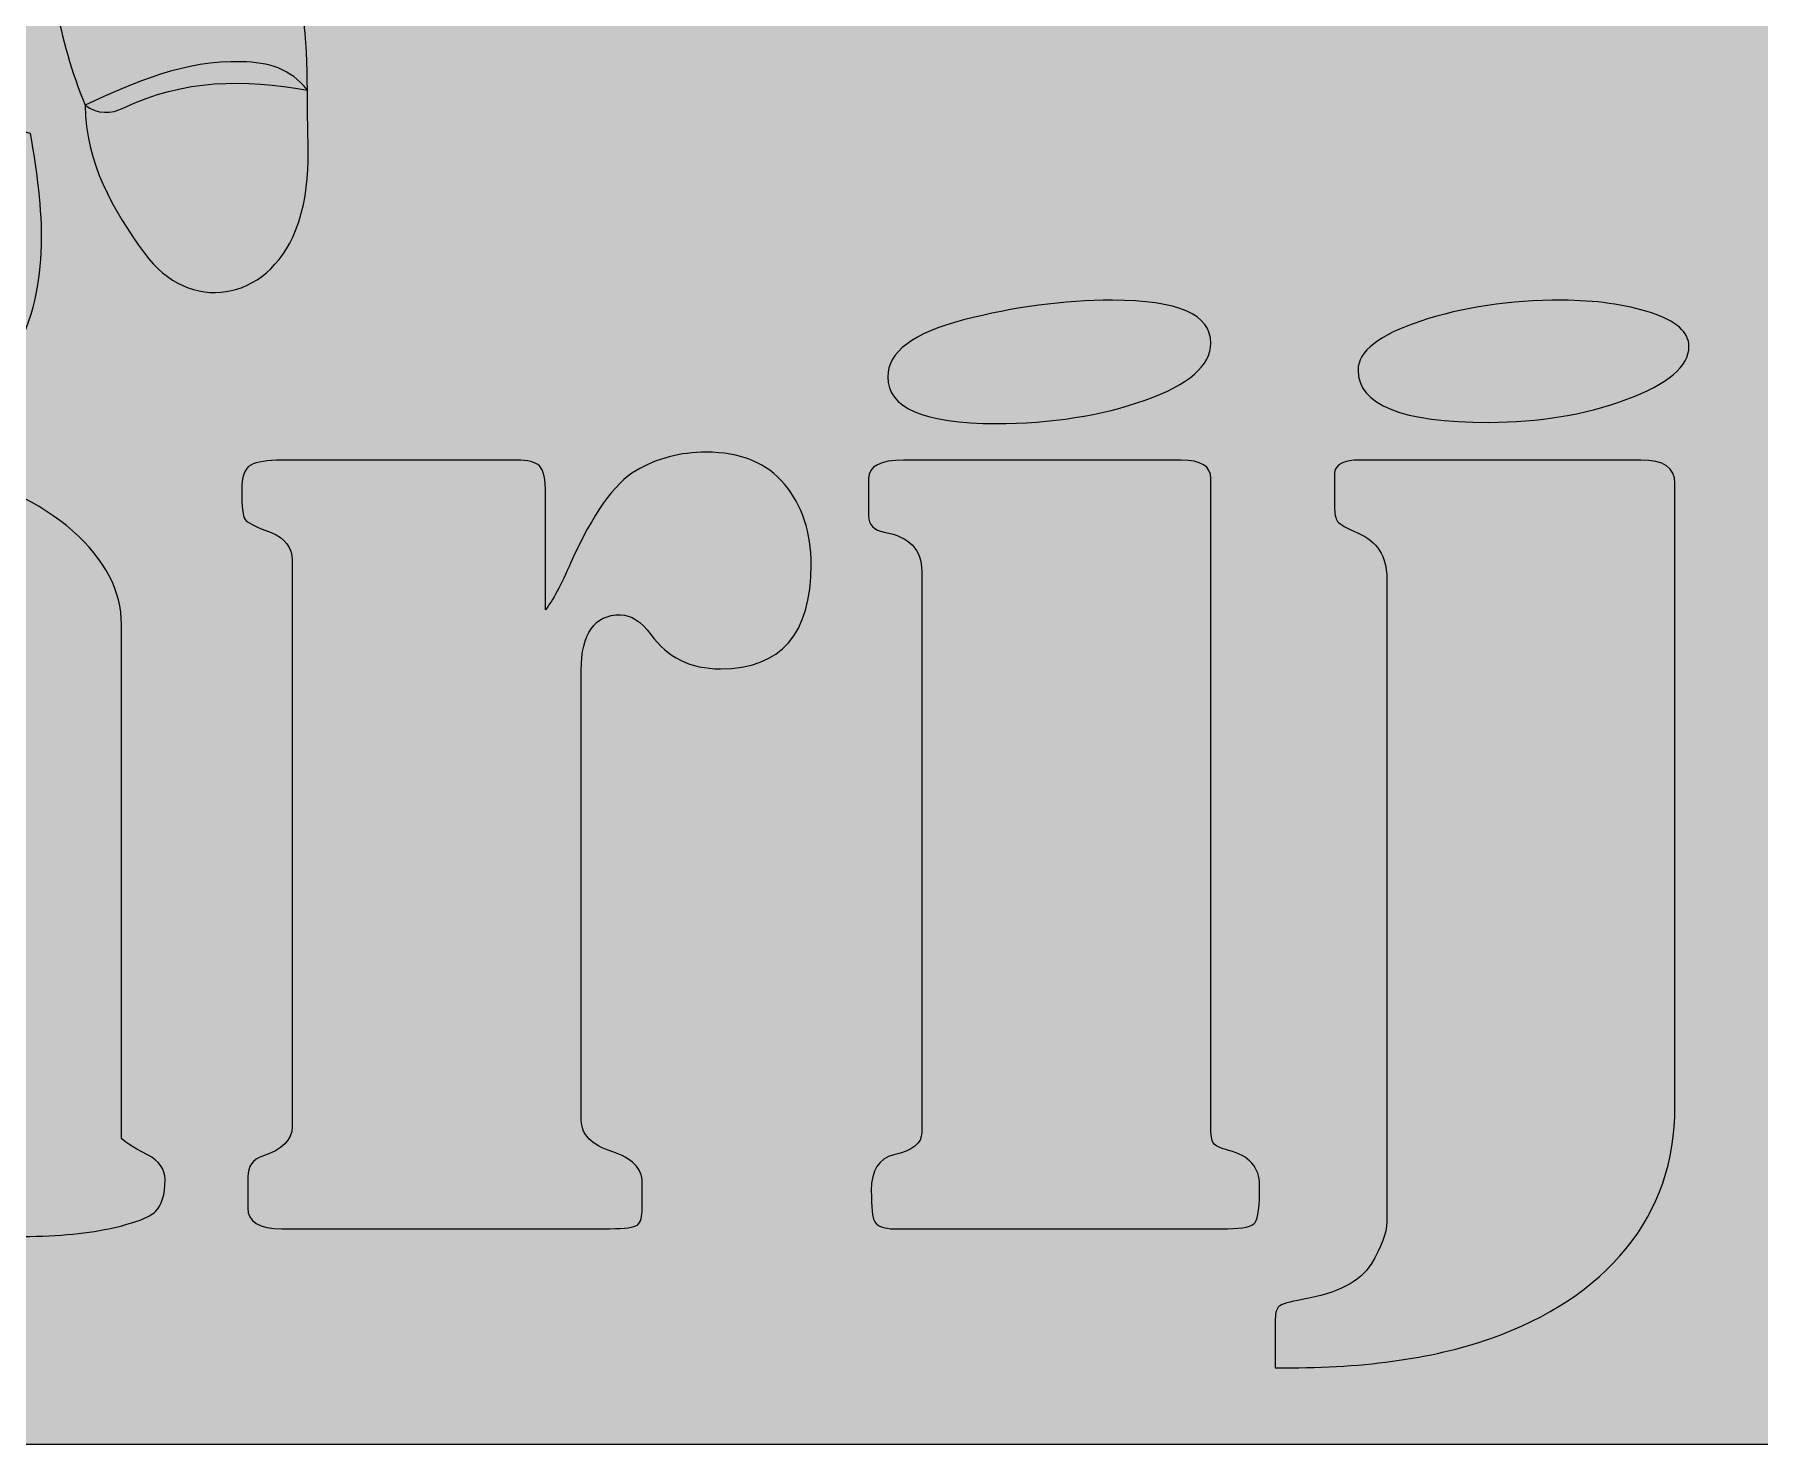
# Model space of a CAD drawing. Extents: x 573 to 1427, y -1386 to -613.
# Drawn here: x 792.7 to 999.9, y -1386.4 to -1217.1 of the extents above; entities that cross this region are included whole.
import ezdxf

# ---------------------------------------------------------------- set-up
doc = ezdxf.new("R2010")
doc.units = 0
doc.header["$MEASUREMENT"] = 0
doc.layers.add('katman 1', color=7, linetype='Continuous')

# ---------------------------------------------------------------- blocks, each defined once
blk = doc.blocks.new('block 4')
at = {"layer": 'katman 1', "true_color": 0x00000a}
h = blk.add_hatch(color=178, dxfattribs=at)
h.dxf.hatch_style = 2
edge = h.paths.add_edge_path()
edge.add_spline(control_points=[(1426.78, -1240.66), (1426.76, -1219.2), (1414.77, -1206.6), (1394.11, -1206.49), (1374.6, -1206.38), (1355.09, -1206.43), (1335.58, -1206.41), (1321.54, -1206.39), (1321.82, -1206.42), (1323.74, -1191.69), (1324.93, -1182.56), (1325.68, -1172.51), (1317.17, -1166.65), (1309.32, -1161.25), (1300.82, -1163.8), (1293.26, -1168.9), (1291.26, -1170.25), (1289.88, -1171.16), (1287.53, -1169.25), (1280, -1163.15), (1271.96, -1164.7), (1264.24, -1168.72), (1257.92, -1172.01), (1252.33, -1178.82), (1244.83, -1170.63), (1243.72, -1169.42), (1240.58, -1169.84), (1238.44, -1170.09), (1227.87, -1171.36), (1219.88, -1176.52), (1215.67, -1187.08), (1214.32, -1190.47), (1214.16, -1193.62), (1208.56, -1190.38), (1200.83, -1185.91), (1186.03, -1190.54), (1182.24, -1198.52), (1177.64, -1208.23), (1170.8, -1205.93), (1162.95, -1205.47), (1173.82, -1193.38), (1175.56, -1179.94), (1166.06, -1172.76), (1159.01, -1167.42), (1158.72, -1161.79), (1160.05, -1154.54), (1160.6, -1152.01), (1159, -1149.74), (1157.63, -1152.3), (1153.94, -1159.22), (1147.8, -1165.09), (1147.78, -1173.84), (1150.04, -1175.64), (1152.56, -1174.44), (1154.96, -1174.56), (1162.54, -1174.95), (1166.39, -1179.95), (1165.75, -1188.51), (1165.17, -1196.28), (1160.25, -1201), (1153.46, -1200.31), (1146.25, -1199.58), (1141.83, -1193.65), (1142.62, -1185.97), (1142.88, -1183.37), (1145.32, -1180.64), (1142.43, -1178.12), (1137.31, -1177.93), (1134.95, -1181.24), (1133.55, -1185.75), (1132.14, -1201.27), (1129.66, -1203.64), (1114.57, -1203.65), (1068.43, -1203.66), (1022.29, -1203.65), (976.14, -1203.65), (947.86, -1203.65), (919.56, -1203.35), (891.28, -1203.83), (882.37, -1203.98), (877.41, -1200.43), (874.65, -1192.06), (872.69, -1186.13), (871.13, -1180.03), (868.48, -1174.35), (854.98, -1156.14), (848.08, -1135.06), (843.56, -1112.91), (841.91, -1104.83), (841.56, -1096.57), (840.19, -1088.46), (839.62, -1085.05), (839.78, -1080.22), (833.97, -1082.85), (832.46, -1089.63), (832.6, -1096.44), (833.54, -1103.28), (836.02, -1121.41), (841.5, -1138.75), (846.28, -1156.27), (847.77, -1161.73), (848.65, -1165.68), (841.83, -1169.16), (830.58, -1174.88), (829.71, -1190.8), (838.81, -1200.68), (840.27, -1202.27), (843.65, -1202.32), (843.21, -1205.77), (832.37, -1206.01), (832.37, -1206.01), (826.88, -1196.39), (821.12, -1186.29), (809.26, -1180.88), (799.42, -1186.14), (792.25, -1189.97), (790.22, -1186.95), (786.65, -1181.79), (778.52, -1170.04), (761.62, -1166.57), (753.59, -1175.1), (750.48, -1178.41), (749, -1178.07), (745.63, -1176.15), (737.2, -1171.32), (727.67, -1167.96), (719.11, -1173.83), (713.72, -1177.53), (710.1, -1176.97), (704.72, -1175.22), (686.99, -1169.45), (677.51, -1178), (679.61, -1197.2), (679.7, -1198.05), (679.67, -1198.98), (679.99, -1199.73), (682.74, -1206.18), (679.31, -1206.55), (674.38, -1206.52), (652.13, -1206.36), (629.87, -1206.35), (607.61, -1206.51), (587.54, -1206.65), (575.49, -1219.39), (575.47, -1240.25), (575.44, -1270.82), (575.25, -1301.4), (575.58, -1331.97), (575.73, -1345.93), (572.97, -1360.4), (580.63, -1373.62), (581.19, -1374.04), (581.75, -1374.46), (582.31, -1374.86), (584.06, -1376.13), (585.86, -1377.23), (587.77, -1378.25), (589.9, -1379.4), (591.98, -1380.64), (594.12, -1381.78), (595.19, -1382.36), (596.27, -1382.93), (597.36, -1383.48), (597.55, -1383.57), (598.84, -1384.16), (599.52, -1384.48), (600.23, -1384.75), (601.47, -1385.23), (601.66, -1385.3), (602.49, -1385.6), (603.32, -1385.86), (604.16, -1386.13), (604.91, -1386.24), (605.67, -1386.29), (606.42, -1386.4), (869.4, -1386.4), (1132.37, -1386.4), (1395.35, -1386.41), (1400.64, -1386.41), (1405.74, -1385.74), (1410.34, -1382.76), (1415.12, -1381.84), (1418.67, -1379.33), (1420.27, -1374.34), (1425.6, -1368.59), (1426.84, -1361.43), (1426.83, -1353.82), (1426.81, -1316.1), (1426.8, -1278.38), (1426.78, -1240.66)], knot_values=[0, 0, 0, 0, 1, 1, 1, 2, 2, 2, 3, 3, 3, 4, 4, 4, 5, 5, 5, 6, 6, 6, 7, 7, 7, 8, 8, 8, 9, 9, 9, 10, 10, 10, 11, 11, 11, 12, 12, 12, 13, 13, 13, 14, 14, 14, 15, 15, 15, 16, 16, 16, 17, 17, 17, 18, 18, 18, 19, 19, 19, 20, 20, 20, 21, 21, 21, 22, 22, 22, 23, 23, 23, 24, 24, 24, 25, 25, 25, 26, 26, 26, 27, 27, 27, 28, 28, 28, 29, 29, 29, 30, 30, 30, 31, 31, 31, 32, 32, 32, 33, 33, 33, 34, 34, 34, 35, 35, 35, 36, 36, 36, 37, 37, 37, 38, 38, 38, 39, 39, 39, 40, 40, 40, 41, 41, 41, 42, 42, 42, 43, 43, 43, 44, 44, 44, 45, 45, 45, 46, 46, 46, 47, 47, 47, 48, 48, 48, 49, 49, 49, 50, 50, 50, 51, 51, 51, 52, 52, 52, 53, 53, 53, 54, 54, 54, 55, 55, 55, 56, 56, 56, 57, 57, 57, 58, 58, 58, 59, 59, 59, 60, 60, 60, 61, 61, 61, 62, 62, 62, 63, 63, 63, 63], degree=3, periodic=1)
at = {"layer": 'katman 1', "true_color": 0x865f3b}
h = blk.add_hatch(color=37, dxfattribs=at)
h.dxf.hatch_style = 2
edge = h.paths.add_edge_path()
edge.add_spline(control_points=[(798.83, -1225.63), (795.51, -1217.7), (794.31, -1209.32), (794.02, -1200.76), (793.87, -1196.2), (793.21, -1190.03), (797.58, -1188.61), (802.95, -1186.87), (809.59, -1185.84), (814.63, -1191.03), (823.43, -1200.08), (825.44, -1211.61), (825.51, -1223.82), (817.98, -1222.47), (810.58, -1222.48), (803.45, -1225.95), (801.95, -1226.68), (800.31, -1226.74), (798.83, -1225.63)], knot_values=[0, 0, 0, 0, 1, 1, 1, 2, 2, 2, 3, 3, 3, 4, 4, 4, 5, 5, 5, 6, 6, 6, 6], degree=3, periodic=1)
at = {"layer": 'katman 1', "true_color": 0xba0c2f}
h = blk.add_hatch(color=242, dxfattribs=at)
h.dxf.hatch_style = 2
edge = h.paths.add_edge_path()
edge.add_spline(control_points=[(798.83, -1225.63), (804.8, -1222.83), (810.76, -1220.24), (817.58, -1220.4), (820.86, -1220.48), (823.45, -1221.2), (825.51, -1223.82), (825.41, -1229.47), (826.28, -1235.18), (824.09, -1240.67), (820.7, -1249.21), (811.3, -1250.77), (805.95, -1243.4), (802.15, -1238.17), (798.88, -1232.56), (798.83, -1225.63)], knot_values=[0, 0, 0, 0, 1, 1, 1, 2, 2, 2, 3, 3, 3, 4, 4, 4, 5, 5, 5, 5], degree=3, periodic=1)
h = blk.add_hatch(color=242, dxfattribs=at)
h.dxf.hatch_style = 2
edge = h.paths.add_edge_path()
edge.add_spline(control_points=[(770.63, -1242.58), (771.01, -1231.68), (780.41, -1225.79), (792.26, -1229.04), (793.82, -1238.04), (794.84, -1247.06), (790.35, -1255.51), (786.83, -1262.16), (782.87, -1262.5), (778.59, -1256.37), (775.58, -1252.05), (773.26, -1247.2), (770.63, -1242.58)], knot_values=[0, 0, 0, 0, 1, 1, 1, 2, 2, 2, 3, 3, 3, 4, 4, 4, 4], degree=3, periodic=1)
at = {"layer": 'katman 1', "lineweight": 0}
for points, knots in [([(1426.78, -1240.66), (1426.76, -1219.2), (1414.77, -1206.6), (1394.11, -1206.49), (1374.6, -1206.38), (1355.09, -1206.43), (1335.58, -1206.41), (1321.54, -1206.39), (1321.82, -1206.42), (1323.74, -1191.69), (1324.93, -1182.56), (1325.68, -1172.51), (1317.17, -1166.65), (1309.32, -1161.25), (1300.82, -1163.8), (1293.26, -1168.9), (1291.26, -1170.25), (1289.88, -1171.16), (1287.53, -1169.25), (1280, -1163.15), (1271.96, -1164.7), (1264.24, -1168.72), (1257.92, -1172.01), (1252.33, -1178.82), (1244.83, -1170.63), (1243.72, -1169.42), (1240.58, -1169.84), (1238.44, -1170.09), (1227.87, -1171.36), (1219.88, -1176.52), (1215.67, -1187.08), (1214.32, -1190.47), (1214.16, -1193.62), (1208.56, -1190.38), (1200.83, -1185.91), (1186.03, -1190.54), (1182.24, -1198.52), (1177.64, -1208.23), (1170.8, -1205.93), (1162.95, -1205.47), (1173.82, -1193.38), (1175.56, -1179.94), (1166.06, -1172.76), (1159.01, -1167.42), (1158.72, -1161.79), (1160.05, -1154.54), (1160.6, -1152.01), (1159, -1149.74), (1157.63, -1152.3), (1153.94, -1159.22), (1147.8, -1165.09), (1147.78, -1173.84), (1150.04, -1175.64), (1152.56, -1174.44), (1154.96, -1174.56), (1162.54, -1174.95), (1166.39, -1179.95), (1165.75, -1188.51), (1165.17, -1196.28), (1160.25, -1201), (1153.46, -1200.31), (1146.25, -1199.58), (1141.83, -1193.65), (1142.62, -1185.97), (1142.88, -1183.37), (1145.32, -1180.64), (1142.43, -1178.12), (1137.31, -1177.93), (1134.95, -1181.24), (1133.55, -1185.75), (1132.14, -1201.27), (1129.66, -1203.64), (1114.57, -1203.65), (1068.43, -1203.66), (1022.29, -1203.65), (976.14, -1203.65), (947.86, -1203.65), (919.56, -1203.35), (891.28, -1203.83), (882.37, -1203.98), (877.41, -1200.43), (874.65, -1192.06), (872.69, -1186.13), (871.13, -1180.03), (868.48, -1174.35), (854.98, -1156.14), (848.08, -1135.06), (843.56, -1112.91), (841.91, -1104.83), (841.56, -1096.57), (840.19, -1088.46), (839.62, -1085.05), (839.78, -1080.22), (833.97, -1082.85), (832.46, -1089.63), (832.6, -1096.44), (833.54, -1103.28), (836.02, -1121.41), (841.5, -1138.75), (846.28, -1156.27), (847.77, -1161.73), (848.65, -1165.68), (841.83, -1169.16), (830.58, -1174.88), (829.71, -1190.8), (838.81, -1200.68), (840.27, -1202.27), (843.65, -1202.32), (843.21, -1205.77), (832.37, -1206.01), (832.37, -1206.01), (826.88, -1196.39), (821.12, -1186.29), (809.26, -1180.88), (799.42, -1186.14), (792.25, -1189.97), (790.22, -1186.95), (786.65, -1181.79), (778.52, -1170.04), (761.62, -1166.57), (753.59, -1175.1), (750.48, -1178.41), (749, -1178.07), (745.63, -1176.15), (737.2, -1171.32), (727.67, -1167.96), (719.11, -1173.83), (713.72, -1177.53), (710.1, -1176.97), (704.72, -1175.22), (686.99, -1169.45), (677.51, -1178), (679.61, -1197.2), (679.7, -1198.05), (679.67, -1198.98), (679.99, -1199.73), (682.74, -1206.18), (679.31, -1206.55), (674.38, -1206.52), (652.13, -1206.36), (629.87, -1206.35), (607.61, -1206.51), (587.54, -1206.65), (575.49, -1219.39), (575.47, -1240.25), (575.44, -1270.82), (575.25, -1301.4), (575.58, -1331.97), (575.73, -1345.93), (572.97, -1360.4), (580.63, -1373.62), (581.19, -1374.04), (581.75, -1374.46), (582.31, -1374.86), (584.06, -1376.13), (585.86, -1377.23), (587.77, -1378.25), (589.9, -1379.4), (591.98, -1380.64), (594.12, -1381.78), (595.19, -1382.36), (596.27, -1382.93), (597.36, -1383.48), (597.55, -1383.57), (598.84, -1384.16), (599.52, -1384.48), (600.23, -1384.75), (601.47, -1385.23), (601.66, -1385.3), (602.49, -1385.6), (603.32, -1385.86), (604.16, -1386.13), (604.91, -1386.24), (605.67, -1386.29), (606.42, -1386.4), (869.4, -1386.4), (1132.37, -1386.4), (1395.35, -1386.41), (1400.64, -1386.41), (1405.74, -1385.74), (1410.34, -1382.76), (1415.12, -1381.84), (1418.67, -1379.33), (1420.27, -1374.34), (1425.6, -1368.59), (1426.84, -1361.43), (1426.83, -1353.82), (1426.81, -1316.1), (1426.8, -1278.38), (1426.78, -1240.66)], [0, 0, 0, 0, 1, 1, 1, 2, 2, 2, 3, 3, 3, 4, 4, 4, 5, 5, 5, 6, 6, 6, 7, 7, 7, 8, 8, 8, 9, 9, 9, 10, 10, 10, 11, 11, 11, 12, 12, 12, 13, 13, 13, 14, 14, 14, 15, 15, 15, 16, 16, 16, 17, 17, 17, 18, 18, 18, 19, 19, 19, 20, 20, 20, 21, 21, 21, 22, 22, 22, 23, 23, 23, 24, 24, 24, 25, 25, 25, 26, 26, 26, 27, 27, 27, 28, 28, 28, 29, 29, 29, 30, 30, 30, 31, 31, 31, 32, 32, 32, 33, 33, 33, 34, 34, 34, 35, 35, 35, 36, 36, 36, 37, 37, 37, 38, 38, 38, 39, 39, 39, 40, 40, 40, 41, 41, 41, 42, 42, 42, 43, 43, 43, 44, 44, 44, 45, 45, 45, 46, 46, 46, 47, 47, 47, 48, 48, 48, 49, 49, 49, 50, 50, 50, 51, 51, 51, 52, 52, 52, 53, 53, 53, 54, 54, 54, 55, 55, 55, 56, 56, 56, 57, 57, 57, 58, 58, 58, 59, 59, 59, 60, 60, 60, 61, 61, 61, 62, 62, 62, 63, 63, 63, 63]), ([(798.83, -1225.63), (795.51, -1217.7), (794.31, -1209.32), (794.02, -1200.76), (793.87, -1196.2), (793.21, -1190.03), (797.58, -1188.61), (802.95, -1186.87), (809.59, -1185.84), (814.63, -1191.03), (823.43, -1200.08), (825.44, -1211.61), (825.51, -1223.82), (817.98, -1222.47), (810.58, -1222.48), (803.45, -1225.95), (801.95, -1226.68), (800.31, -1226.74), (798.83, -1225.63)], [0, 0, 0, 0, 1, 1, 1, 2, 2, 2, 3, 3, 3, 4, 4, 4, 5, 5, 5, 6, 6, 6, 6]), ([(798.83, -1225.63), (804.8, -1222.83), (810.76, -1220.24), (817.58, -1220.4), (820.86, -1220.48), (823.45, -1221.2), (825.51, -1223.82), (825.41, -1229.47), (826.28, -1235.18), (824.09, -1240.67), (820.7, -1249.21), (811.3, -1250.77), (805.95, -1243.4), (802.15, -1238.17), (798.88, -1232.56), (798.83, -1225.63)], [0, 0, 0, 0, 1, 1, 1, 2, 2, 2, 3, 3, 3, 4, 4, 4, 5, 5, 5, 5]), ([(770.63, -1242.58), (771.01, -1231.68), (780.41, -1225.79), (792.26, -1229.04), (793.82, -1238.04), (794.84, -1247.06), (790.35, -1255.51), (786.83, -1262.16), (782.87, -1262.5), (778.59, -1256.37), (775.58, -1252.05), (773.26, -1247.2), (770.63, -1242.58)], [0, 0, 0, 0, 1, 1, 1, 2, 2, 2, 3, 3, 3, 4, 4, 4, 4])]:
    blk.add_open_spline(points, degree=3, knots=knots, dxfattribs=at)
blk = doc.blocks.new('block 3')
at = {"layer": 'katman 1'}
blk.add_blockref('block 4', (0, 0), dxfattribs=at)
blk = doc.blocks.new('block 5')
at = {"layer": 'katman 1', "true_color": 0x009c03}
h = blk.add_hatch(color=94, dxfattribs=at)
h.dxf.hatch_style = 2
edge = h.paths.add_edge_path()
edge.add_spline(control_points=[(892.91, -1274.92), (892.91, -1274.92), (892.91, -1270.46), (892.91, -1270.46), (892.91, -1268.97), (894.31, -1268.23), (897.1, -1268.23), (897.1, -1268.23), (930.46, -1268.23), (930.46, -1268.23), (932.83, -1268.23), (934.01, -1268.97), (934.01, -1270.46), (934.01, -1270.46), (934.01, -1348.14), (934.01, -1348.14), (934.01, -1349.22), (934.11, -1349.92), (934.32, -1350.24), (934.53, -1350.55), (935.14, -1350.84), (936.17, -1351.11), (938.64, -1351.74), (939.87, -1353.14), (939.87, -1355.3), (939.87, -1357.78), (939.69, -1359.26), (939.35, -1359.76), (939, -1360.26), (937.89, -1360.5), (936.01, -1360.5), (936.01, -1360.5), (895.52, -1360.5), (895.52, -1360.5), (894.55, -1360.41), (893.92, -1360.13), (893.64, -1359.66), (893.37, -1359.19), (893.23, -1357.94), (893.23, -1355.91), (893.23, -1353.48), (894.13, -1352.06), (895.95, -1351.65), (898.18, -1351.16), (899.29, -1350.26), (899.29, -1348.95), (899.29, -1348.95), (899.29, -1281.6), (899.29, -1281.6), (899.29, -1278.99), (897.79, -1277.42), (894.79, -1276.87), (893.54, -1276.65), (892.91, -1276), (892.91, -1274.92)], knot_values=[0, 0, 0, 0, 1, 1, 1, 2, 2, 2, 3, 3, 3, 4, 4, 4, 5, 5, 5, 6, 6, 6, 7, 7, 7, 8, 8, 8, 9, 9, 9, 10, 10, 10, 11, 11, 11, 12, 12, 12, 13, 13, 13, 14, 14, 14, 15, 15, 15, 16, 16, 16, 17, 17, 17, 18, 18, 18, 18], degree=3, periodic=1)
edge = h.paths.add_edge_path()
edge.add_spline(control_points=[(922.19, -1249.04), (930.07, -1249.04), (934.01, -1250.76), (934.01, -1254.18), (934.01, -1256.88), (931.38, -1259.17), (926.12, -1261.03), (920.85, -1262.9), (914.87, -1263.84), (908.18, -1263.84), (899.54, -1263.84), (895.21, -1261.97), (895.21, -1258.23), (895.21, -1255.26), (898.25, -1252.98), (904.31, -1251.41), (910.38, -1249.83), (916.34, -1249.04), (922.19, -1249.04)], knot_values=[0, 0, 0, 0, 1, 1, 1, 2, 2, 2, 3, 3, 3, 4, 4, 4, 5, 5, 5, 6, 6, 6, 6], degree=3, periodic=1)
h = blk.add_hatch(color=94, dxfattribs=at)
h.dxf.hatch_style = 2
edge = h.paths.add_edge_path()
edge.add_spline(control_points=[(941.75, -1377.19), (941.75, -1377.19), (941.75, -1371.31), (941.75, -1371.31), (941.75, -1370.59), (941.91, -1370.1), (942.22, -1369.82), (942.54, -1369.55), (943.46, -1369.28), (944.99, -1369.01), (949.25, -1368.25), (952, -1366.83), (953.25, -1364.76), (954.51, -1362.69), (955.14, -1361), (955.14, -1359.69), (955.14, -1359.69), (955.14, -1282.41), (955.14, -1282.41), (955.14, -1279.76), (953.99, -1277.96), (951.69, -1277.01), (950.29, -1276.38), (949.47, -1275.91), (949.23, -1275.59), (948.98, -1275.28), (948.86, -1274.65), (948.86, -1273.7), (948.86, -1273.7), (948.86, -1269.71), (948.86, -1269.71), (949, -1268.73), (950.01, -1268.23), (951.9, -1268.23), (951.9, -1268.23), (985.67, -1268.23), (985.67, -1268.23), (988.39, -1268.23), (989.75, -1269.15), (989.75, -1271), (989.75, -1271), (989.75, -1345.84), (989.75, -1345.84), (989.75, -1352.42), (987.8, -1358.09), (983.9, -1362.87), (979.99, -1367.64), (974.54, -1371.25), (967.53, -1373.71), (960.52, -1376.16), (951.93, -1377.32), (941.75, -1377.19)], knot_values=[0, 0, 0, 0, 1, 1, 1, 2, 2, 2, 3, 3, 3, 4, 4, 4, 5, 5, 5, 6, 6, 6, 7, 7, 7, 8, 8, 8, 9, 9, 9, 10, 10, 10, 11, 11, 11, 12, 12, 12, 13, 13, 13, 14, 14, 14, 15, 15, 15, 16, 16, 16, 17, 17, 17, 17], degree=3, periodic=1)
edge = h.paths.add_edge_path()
edge.add_spline(control_points=[(976.16, -1249.04), (980.2, -1249.04), (983.76, -1249.54), (986.83, -1250.53), (989.89, -1251.52), (991.43, -1252.87), (991.43, -1254.58), (991.43, -1256.97), (988.93, -1259.09), (983.95, -1260.93), (978.96, -1262.78), (973.44, -1263.7), (967.37, -1263.7), (956.92, -1263.7), (951.69, -1261.61), (951.69, -1257.42), (951.69, -1255.17), (954.2, -1253.21), (959.22, -1251.54), (964.24, -1249.88), (969.88, -1249.04), (976.16, -1249.04)], knot_values=[0, 0, 0, 0, 1, 1, 1, 2, 2, 2, 3, 3, 3, 4, 4, 4, 5, 5, 5, 6, 6, 6, 7, 7, 7, 7], degree=3, periodic=1)
h = blk.add_hatch(color=94, dxfattribs=at)
h.dxf.hatch_style = 2
edge = h.paths.add_edge_path()
edge.add_spline(control_points=[(768.46, -1295.05), (768.46, -1295.05), (768.46, -1282.01), (768.46, -1282.01), (768.46, -1278.41), (766.19, -1276.6), (761.66, -1276.6), (755.46, -1276.6), (752.36, -1279.33), (752.36, -1284.78), (752.36, -1287.84), (751.82, -1290.03), (750.74, -1291.33), (749.65, -1292.64), (747.21, -1293.75), (743.41, -1294.67), (739.61, -1295.6), (735.55, -1296.06), (731.23, -1296.06), (722.38, -1296.06), (717.95, -1293), (717.95, -1286.87), (717.95, -1281.11), (721.8, -1276.4), (729.51, -1272.75), (737.21, -1269.11), (747.27, -1267.28), (759.68, -1267.28), (767.83, -1267.28), (775.17, -1268), (781.69, -1269.44), (788.21, -1270.88), (793.42, -1273.31), (797.31, -1276.73), (801.21, -1280.15), (803.17, -1283.91), (803.18, -1288), (803.18, -1288), (803.18, -1349.63), (803.18, -1349.63), (803.32, -1349.94), (804.37, -1350.62), (806.32, -1351.65), (807.71, -1352.33), (808.41, -1353.32), (808.41, -1354.63), (808.41, -1356.43), (808.03, -1357.7), (807.26, -1358.44), (806.49, -1359.19), (804.63, -1359.87), (801.67, -1360.5), (798.7, -1361.13), (794.99, -1361.45), (790.53, -1361.45), (785.09, -1361.45), (780.56, -1360.81), (776.93, -1359.52), (773.31, -1358.24), (770.48, -1355.73), (768.46, -1351.99), (762.4, -1356.04), (757.48, -1358.63), (753.72, -1359.76), (749.95, -1360.89), (746.08, -1361.45), (742.11, -1361.45), (733.27, -1361.45), (726.42, -1359.21), (721.57, -1354.73), (716.71, -1350.26), (714.29, -1342.94), (714.29, -1332.77), (714.3, -1322.6), (716.56, -1315.55), (721.09, -1311.61), (725.62, -1307.68), (734.47, -1304.04), (747.65, -1300.72), (756.02, -1298.65), (762.95, -1296.76), (768.46, -1295.05)], knot_values=[0, 0, 0, 0, 1, 1, 1, 2, 2, 2, 3, 3, 3, 4, 4, 4, 5, 5, 5, 6, 6, 6, 7, 7, 7, 8, 8, 8, 9, 9, 9, 10, 10, 10, 11, 11, 11, 12, 12, 12, 13, 13, 13, 14, 14, 14, 15, 15, 15, 16, 16, 16, 17, 17, 17, 18, 18, 18, 19, 19, 19, 20, 20, 20, 21, 21, 21, 22, 22, 22, 23, 23, 23, 24, 24, 24, 25, 25, 25, 26, 26, 26, 27, 27, 27, 27], degree=3, periodic=1)
edge = h.paths.add_edge_path()
edge.add_spline(control_points=[(768.46, -1303.83), (760.58, -1306.08), (755.88, -1308.61), (754.34, -1311.42), (752.81, -1314.23), (752.04, -1320.55), (752.04, -1330.4), (752.04, -1337.64), (752.67, -1342.22), (753.92, -1344.13), (755.18, -1346.04), (757.34, -1346.99), (760.41, -1346.99), (765.78, -1346.99), (768.46, -1344.11), (768.46, -1338.36), (768.46, -1338.36), (768.46, -1303.83), (768.46, -1303.83)], knot_values=[0, 0, 0, 0, 1, 1, 1, 2, 2, 2, 3, 3, 3, 4, 4, 4, 5, 5, 5, 6, 6, 6, 6], degree=3, periodic=1)
h = blk.add_hatch(color=94, dxfattribs=at)
h.dxf.hatch_style = 2
edge = h.paths.add_edge_path()
edge.add_spline(control_points=[(854.11, -1286.2), (854.95, -1285.12), (855.96, -1283.22), (857.15, -1280.52), (859.79, -1274.67), (862.39, -1271), (864.94, -1269.51), (867.48, -1268.03), (870.29, -1267.28), (873.36, -1267.28), (877.54, -1267.28), (880.69, -1268.57), (882.82, -1271.13), (884.95, -1273.7), (886.01, -1276.92), (886.01, -1280.79), (886.01, -1289.12), (882.38, -1293.29), (875.13, -1293.29), (871.51, -1293.29), (868.72, -1291.92), (866.77, -1289.17), (865.58, -1287.59), (864.36, -1286.8), (863.11, -1286.8), (859.97, -1286.8), (858.4, -1289.03), (858.4, -1293.49), (858.4, -1293.49), (858.4, -1347.46), (858.4, -1347.46), (858.4, -1349.18), (859.62, -1350.44), (862.06, -1351.25), (864.5, -1352.01), (865.72, -1353.25), (865.72, -1354.96), (865.72, -1354.96), (865.72, -1358), (865.72, -1358), (865.72, -1359.08), (865.53, -1359.77), (865.15, -1360.06), (864.76, -1360.36), (863.66, -1360.5), (861.85, -1360.5), (861.85, -1360.5), (822.43, -1360.5), (822.43, -1360.5), (819.71, -1360.5), (818.35, -1359.67), (818.35, -1358), (818.35, -1358), (818.35, -1354.29), (818.35, -1354.29), (818.35, -1353.03), (818.94, -1352.19), (820.13, -1351.79), (822.49, -1351.02), (823.68, -1349.85), (823.68, -1348.28), (823.68, -1348.28), (823.68, -1280.25), (823.68, -1280.25), (823.68, -1278.72), (822.84, -1277.62), (821.17, -1276.94), (819.36, -1276.27), (818.31, -1275.74), (818.03, -1275.36), (817.75, -1274.97), (817.62, -1273.81), (817.62, -1271.88), (817.62, -1270.26), (817.98, -1269.24), (818.71, -1268.84), (819.45, -1268.43), (820.68, -1268.23), (822.43, -1268.23), (822.43, -1268.23), (850.66, -1268.23), (850.66, -1268.23), (851.99, -1268.23), (852.89, -1268.47), (853.38, -1268.94), (853.87, -1269.41), (854.11, -1270.55), (854.11, -1272.35), (854.11, -1272.35), (854.11, -1286.2), (854.11, -1286.2)], knot_values=[0, 0, 0, 0, 1, 1, 1, 2, 2, 2, 3, 3, 3, 4, 4, 4, 5, 5, 5, 6, 6, 6, 7, 7, 7, 8, 8, 8, 9, 9, 9, 10, 10, 10, 11, 11, 11, 12, 12, 12, 13, 13, 13, 14, 14, 14, 15, 15, 15, 16, 16, 16, 17, 17, 17, 18, 18, 18, 19, 19, 19, 20, 20, 20, 21, 21, 21, 22, 22, 22, 23, 23, 23, 24, 24, 24, 25, 25, 25, 26, 26, 26, 27, 27, 27, 28, 28, 28, 29, 29, 29, 30, 30, 30, 30], degree=3, periodic=1)
at = {"layer": 'katman 1', "lineweight": 0}
for points, knots in [([(922.19, -1249.04), (930.07, -1249.04), (934.01, -1250.76), (934.01, -1254.18), (934.01, -1256.88), (931.38, -1259.17), (926.12, -1261.03), (920.85, -1262.9), (914.87, -1263.84), (908.18, -1263.84), (899.54, -1263.84), (895.21, -1261.97), (895.21, -1258.23), (895.21, -1255.26), (898.25, -1252.98), (904.31, -1251.41), (910.38, -1249.83), (916.34, -1249.04), (922.19, -1249.04)], [0, 0, 0, 0, 1, 1, 1, 2, 2, 2, 3, 3, 3, 4, 4, 4, 5, 5, 5, 6, 6, 6, 6]), ([(976.16, -1249.04), (980.2, -1249.04), (983.76, -1249.54), (986.83, -1250.53), (989.89, -1251.52), (991.43, -1252.87), (991.43, -1254.58), (991.43, -1256.97), (988.93, -1259.09), (983.95, -1260.93), (978.96, -1262.78), (973.44, -1263.7), (967.37, -1263.7), (956.92, -1263.7), (951.69, -1261.61), (951.69, -1257.42), (951.69, -1255.17), (954.2, -1253.21), (959.22, -1251.54), (964.24, -1249.88), (969.88, -1249.04), (976.16, -1249.04)], [0, 0, 0, 0, 1, 1, 1, 2, 2, 2, 3, 3, 3, 4, 4, 4, 5, 5, 5, 6, 6, 6, 7, 7, 7, 7]), ([(768.46, -1295.05), (768.46, -1295.05), (768.46, -1282.01), (768.46, -1282.01), (768.46, -1278.41), (766.19, -1276.6), (761.66, -1276.6), (755.46, -1276.6), (752.36, -1279.33), (752.36, -1284.78), (752.36, -1287.84), (751.82, -1290.03), (750.74, -1291.33), (749.65, -1292.64), (747.21, -1293.75), (743.41, -1294.67), (739.61, -1295.6), (735.55, -1296.06), (731.23, -1296.06), (722.38, -1296.06), (717.95, -1293), (717.95, -1286.87), (717.95, -1281.11), (721.8, -1276.4), (729.51, -1272.75), (737.21, -1269.11), (747.27, -1267.28), (759.68, -1267.28), (767.83, -1267.28), (775.17, -1268), (781.69, -1269.44), (788.21, -1270.88), (793.42, -1273.31), (797.31, -1276.73), (801.21, -1280.15), (803.17, -1283.91), (803.18, -1288), (803.18, -1288), (803.18, -1349.63), (803.18, -1349.63), (803.32, -1349.94), (804.37, -1350.62), (806.32, -1351.65), (807.71, -1352.33), (808.41, -1353.32), (808.41, -1354.63), (808.41, -1356.43), (808.03, -1357.7), (807.26, -1358.44), (806.49, -1359.19), (804.63, -1359.87), (801.67, -1360.5), (798.7, -1361.13), (794.99, -1361.45), (790.53, -1361.45), (785.09, -1361.45), (780.56, -1360.81), (776.93, -1359.52), (773.31, -1358.24), (770.48, -1355.73), (768.46, -1351.99), (762.4, -1356.04), (757.48, -1358.63), (753.72, -1359.76), (749.95, -1360.89), (746.08, -1361.45), (742.11, -1361.45), (733.27, -1361.45), (726.42, -1359.21), (721.57, -1354.73), (716.71, -1350.26), (714.29, -1342.94), (714.29, -1332.77), (714.3, -1322.6), (716.56, -1315.55), (721.09, -1311.61), (725.62, -1307.68), (734.47, -1304.04), (747.65, -1300.72), (756.02, -1298.65), (762.95, -1296.76), (768.46, -1295.05)], [0, 0, 0, 0, 1, 1, 1, 2, 2, 2, 3, 3, 3, 4, 4, 4, 5, 5, 5, 6, 6, 6, 7, 7, 7, 8, 8, 8, 9, 9, 9, 10, 10, 10, 11, 11, 11, 12, 12, 12, 13, 13, 13, 14, 14, 14, 15, 15, 15, 16, 16, 16, 17, 17, 17, 18, 18, 18, 19, 19, 19, 20, 20, 20, 21, 21, 21, 22, 22, 22, 23, 23, 23, 24, 24, 24, 25, 25, 25, 26, 26, 26, 27, 27, 27, 27]), ([(854.11, -1286.2), (854.95, -1285.12), (855.96, -1283.22), (857.15, -1280.52), (859.79, -1274.67), (862.39, -1271), (864.94, -1269.51), (867.48, -1268.03), (870.29, -1267.28), (873.36, -1267.28), (877.54, -1267.28), (880.69, -1268.57), (882.82, -1271.13), (884.95, -1273.7), (886.01, -1276.92), (886.01, -1280.79), (886.01, -1289.12), (882.38, -1293.29), (875.13, -1293.29), (871.51, -1293.29), (868.72, -1291.92), (866.77, -1289.17), (865.58, -1287.59), (864.36, -1286.8), (863.11, -1286.8), (859.97, -1286.8), (858.4, -1289.03), (858.4, -1293.49), (858.4, -1293.49), (858.4, -1347.46), (858.4, -1347.46), (858.4, -1349.18), (859.62, -1350.44), (862.06, -1351.25), (864.5, -1352.01), (865.72, -1353.25), (865.72, -1354.96), (865.72, -1354.96), (865.72, -1358), (865.72, -1358), (865.72, -1359.08), (865.53, -1359.77), (865.15, -1360.06), (864.76, -1360.36), (863.66, -1360.5), (861.85, -1360.5), (861.85, -1360.5), (822.43, -1360.5), (822.43, -1360.5), (819.71, -1360.5), (818.35, -1359.67), (818.35, -1358), (818.35, -1358), (818.35, -1354.29), (818.35, -1354.29), (818.35, -1353.03), (818.94, -1352.19), (820.13, -1351.79), (822.49, -1351.02), (823.68, -1349.85), (823.68, -1348.28), (823.68, -1348.28), (823.68, -1280.25), (823.68, -1280.25), (823.68, -1278.72), (822.84, -1277.62), (821.17, -1276.94), (819.36, -1276.27), (818.31, -1275.74), (818.03, -1275.36), (817.75, -1274.97), (817.62, -1273.81), (817.62, -1271.88), (817.62, -1270.26), (817.98, -1269.24), (818.71, -1268.84), (819.45, -1268.43), (820.68, -1268.23), (822.43, -1268.23), (822.43, -1268.23), (850.66, -1268.23), (850.66, -1268.23), (851.99, -1268.23), (852.89, -1268.47), (853.38, -1268.94), (853.87, -1269.41), (854.11, -1270.55), (854.11, -1272.35), (854.11, -1272.35), (854.11, -1286.2), (854.11, -1286.2)], [0, 0, 0, 0, 1, 1, 1, 2, 2, 2, 3, 3, 3, 4, 4, 4, 5, 5, 5, 6, 6, 6, 7, 7, 7, 8, 8, 8, 9, 9, 9, 10, 10, 10, 11, 11, 11, 12, 12, 12, 13, 13, 13, 14, 14, 14, 15, 15, 15, 16, 16, 16, 17, 17, 17, 18, 18, 18, 19, 19, 19, 20, 20, 20, 21, 21, 21, 22, 22, 22, 23, 23, 23, 24, 24, 24, 25, 25, 25, 26, 26, 26, 27, 27, 27, 28, 28, 28, 29, 29, 29, 30, 30, 30, 30]), ([(892.91, -1274.92), (892.91, -1274.92), (892.91, -1270.46), (892.91, -1270.46), (892.91, -1268.97), (894.31, -1268.23), (897.1, -1268.23), (897.1, -1268.23), (930.46, -1268.23), (930.46, -1268.23), (932.83, -1268.23), (934.01, -1268.97), (934.01, -1270.46), (934.01, -1270.46), (934.01, -1348.14), (934.01, -1348.14), (934.01, -1349.22), (934.11, -1349.92), (934.32, -1350.24), (934.53, -1350.55), (935.14, -1350.84), (936.17, -1351.11), (938.64, -1351.74), (939.87, -1353.14), (939.87, -1355.3), (939.87, -1357.78), (939.69, -1359.26), (939.35, -1359.76), (939, -1360.26), (937.89, -1360.5), (936.01, -1360.5), (936.01, -1360.5), (895.52, -1360.5), (895.52, -1360.5), (894.55, -1360.41), (893.92, -1360.13), (893.64, -1359.66), (893.37, -1359.19), (893.23, -1357.94), (893.23, -1355.91), (893.23, -1353.48), (894.13, -1352.06), (895.95, -1351.65), (898.18, -1351.16), (899.29, -1350.26), (899.29, -1348.95), (899.29, -1348.95), (899.29, -1281.6), (899.29, -1281.6), (899.29, -1278.99), (897.79, -1277.42), (894.79, -1276.87), (893.54, -1276.65), (892.91, -1276), (892.91, -1274.92)], [0, 0, 0, 0, 1, 1, 1, 2, 2, 2, 3, 3, 3, 4, 4, 4, 5, 5, 5, 6, 6, 6, 7, 7, 7, 8, 8, 8, 9, 9, 9, 10, 10, 10, 11, 11, 11, 12, 12, 12, 13, 13, 13, 14, 14, 14, 15, 15, 15, 16, 16, 16, 17, 17, 17, 18, 18, 18, 18]), ([(941.75, -1377.19), (941.75, -1377.19), (941.75, -1371.31), (941.75, -1371.31), (941.75, -1370.59), (941.91, -1370.1), (942.22, -1369.82), (942.54, -1369.55), (943.46, -1369.28), (944.99, -1369.01), (949.25, -1368.25), (952, -1366.83), (953.25, -1364.76), (954.51, -1362.69), (955.14, -1361), (955.14, -1359.69), (955.14, -1359.69), (955.14, -1282.41), (955.14, -1282.41), (955.14, -1279.76), (953.99, -1277.96), (951.69, -1277.01), (950.29, -1276.38), (949.47, -1275.91), (949.23, -1275.59), (948.98, -1275.28), (948.86, -1274.65), (948.86, -1273.7), (948.86, -1273.7), (948.86, -1269.71), (948.86, -1269.71), (949, -1268.73), (950.01, -1268.23), (951.9, -1268.23), (951.9, -1268.23), (985.67, -1268.23), (985.67, -1268.23), (988.39, -1268.23), (989.75, -1269.15), (989.75, -1271), (989.75, -1271), (989.75, -1345.84), (989.75, -1345.84), (989.75, -1352.42), (987.8, -1358.09), (983.9, -1362.87), (979.99, -1367.64), (974.54, -1371.25), (967.53, -1373.71), (960.52, -1376.16), (951.93, -1377.32), (941.75, -1377.19)], [0, 0, 0, 0, 1, 1, 1, 2, 2, 2, 3, 3, 3, 4, 4, 4, 5, 5, 5, 6, 6, 6, 7, 7, 7, 8, 8, 8, 9, 9, 9, 10, 10, 10, 11, 11, 11, 12, 12, 12, 13, 13, 13, 14, 14, 14, 15, 15, 15, 16, 16, 16, 17, 17, 17, 17])]:
    blk.add_open_spline(points, degree=3, knots=knots, dxfattribs=at)
blk = doc.blocks.new('block 2')
at = {"layer": 'katman 1'}
for name in ['block 3', 'block 5']:
    blk.add_blockref(name, (0, 0), dxfattribs=at)

msp = doc.modelspace()

# ---------------------------------------------------------------- block references
at = {"layer": 'katman 1'}
msp.add_blockref('block 2', (0, 0), dxfattribs=at)

doc.saveas('drawing.dxf')
